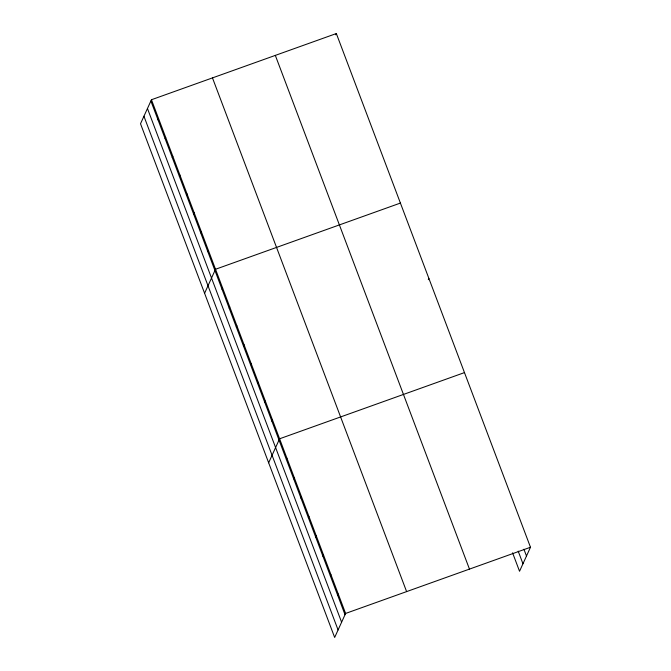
<?xml version="1.0" encoding="UTF-8"?>
<svg xmlns="http://www.w3.org/2000/svg" width="671" height="671" viewBox="0 0 671 671"><rect width="100%" height="100%" fill="white"/><g stroke="black" fill="none" stroke-linecap="round" stroke-linejoin="round"><path stroke-width="1.01" d="M151.461 99.736L140.516 123.741L334.661 637.45L345.599 613.445L151.461 99.736L336.339 33.55L530.484 547.259L519.539 571.264L512.577 552.829M158.004 119.841L158.574 118.574M165.116 138.679L165.695 137.412M172.237 157.509L172.816 156.251M179.358 176.347L179.929 175.081M186.471 195.186L187.05 193.919M193.592 214.015L194.171 212.757M200.713 232.854L201.292 231.587M207.834 251.692L208.404 250.426M204.588 293.269L215.525 269.264L400.411 203.07M335.768 34.817L336.339 33.55M222.067 289.36L222.646 288.102M229.188 308.199L229.759 306.932M236.301 327.037L236.88 325.77M243.422 345.867L244.001 344.609M250.543 364.705L251.113 363.439M257.656 383.544L258.234 382.277M264.777 402.382L265.355 401.115M271.898 421.212L272.468 419.954M268.652 462.789L279.589 438.784L464.475 372.598M286.349 459.459L286.928 458.192M293.68 478.868L294.259 477.601M301.019 498.268L301.589 497.01M308.35 517.677L308.928 516.41M428.308 279.681L428.878 278.415M315.689 537.085L316.259 535.819M323.019 556.494L323.598 555.227M330.35 575.894L330.929 574.636M337.689 595.303L338.268 594.045M345.599 613.445L530.484 547.259M523.917 549.23L526.483 556.024M518.197 551.143L522.961 563.757M275.328 55.391L469.465 569.1M212.472 77.895L406.609 591.604M150.883 101.002L345.02 614.711M147.461 108.509L341.606 622.218M143.938 116.234L338.075 629.943"/></g></svg>
